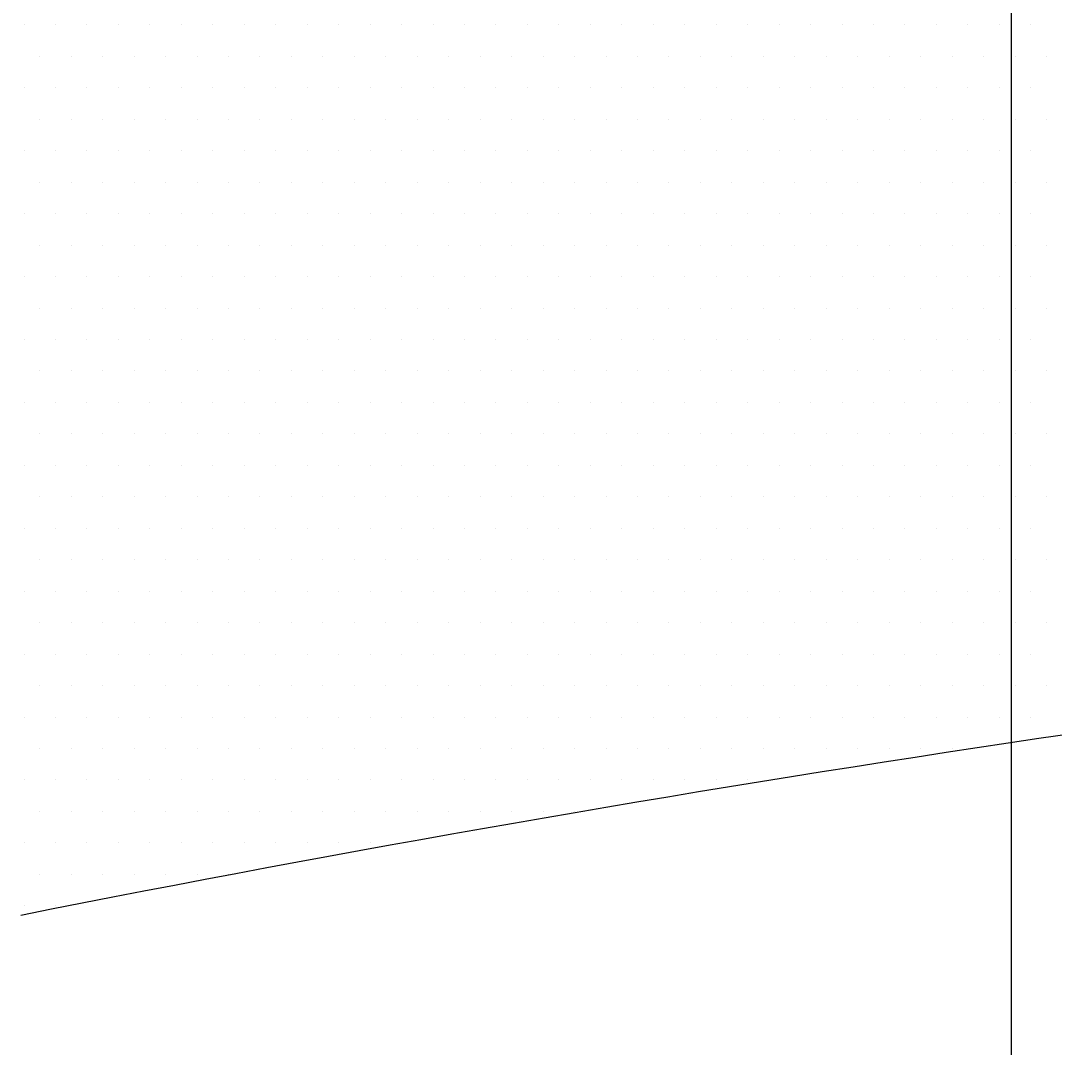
# Model space of a CAD drawing. Extents: x 820 to 5791, y 1495 to 5010.
# Drawn here: x 3018.484 to 3019.528, y 2076.874 to 2077.91 of the extents above; entities that cross this region are included whole.
import ezdxf

# ---------------------------------------------------------------- set-up
doc = ezdxf.new("R2010")
doc.units = 0
doc.header["$LTSCALE"] = 20
doc.layers.get('0').update_dxf_attribs({"linetype": 'CONTINUOUS', "lineweight": 15})
doc.layers.get('DEFPOINTS').update_dxf_attribs({"linetype": 'CONTINUOUS'})
doc.layers.add('_00_TT_PLASTER INTERIOR', color=60, linetype='CONTINUOUS', lineweight=0)
doc.layers.add('ölç', color=63, linetype='CONTINUOUS', lineweight=20)
doc.layers.add('dış ölçü', color=7, linetype='CONTINUOUS', lineweight=20, true_color=0x0d6787)
doc.styles.add('TRS', font='times.ttf', dxfattribs={"width": 0.8})
doc.dimstyles.new('dış ölçü', dxfattribs={"dimtxt": 12, "dimasz": 5, "dimexe": 5, "dimexo": 35, "dimgap": 5, "dimtad": 1, "dimdec": 0, "dimdsep": 46, "dimtxsty": 'TRS', "dimblk": 'DOT', "dimcen": 0, "dimdle": 0.1, "dimclrd": 256, "dimclre": 256, "dimclrt": 73, "dimadec": 0, "dimazin": 0, "dimtfac": 0.3, "dimtdec": 0, "dimtix": 1, "dimtmove": 2, "dimatfit": 3, "dimldrblk": 'DOT', "dimfxl": 1, "dimfxlon": 1, "dimtolj": 1, "dimarcsym": 0})

# ---------------------------------------------------------------- blocks, each defined once
blk = doc.blocks.new('_Dot')
at = {"layer": 'ölç', "color": 0, "lineweight": -2}
blk.add_line((-0.5, 0), (-1, 0), dxfattribs=at)
at = {"layer": 'ölç', "color": 0, "const_width": 0.5}
blk.add_lwpolyline([(-0.25, 0, 1), (0.25, 0, 1)], format="xyb", close=True, dxfattribs=at)
blk = doc.blocks.new('*D176')
at = {"layer": 'DEFPOINTS', "color": 0, "transparency": 16777216}
for p in [(2844.1763, 2097.0445), (3414.391, 2084.5543), (3414.391, 1809.2783)]:
    blk.add_point(p, dxfattribs=at)
at = {"layer": 'dış ölçü', "lineweight": -2, "transparency": 16777216}
for p, q in [((2844.1763, 1810.2783), (2844.1763, 1804.2783)), ((3414.391, 1810.2783), (3414.391, 1804.2783)), ((2849.1763, 1809.2783), (3409.391, 1809.2783))]:
    blk.add_line(p, q, dxfattribs=at)
at = {"layer": 'dış ölçü', "lineweight": -2, "transparency": 16777216, "xscale": 5, "yscale": 5, "zscale": 5, "rotation": 180}
blk.add_blockref('_Dot', (2844.1763, 1809.2783), dxfattribs=at)
at = {"layer": 'dış ölçü', "lineweight": -2, "transparency": 16777216, "xscale": 5, "yscale": 5, "zscale": 5}
blk.add_blockref('_Dot', (3414.391, 1809.2783), dxfattribs=at)
at = {"layer": 'dış ölçü', "color": 73, "transparency": 16777216, "insert": (3129.2837, 1820.3994), "char_height": 12, "attachment_point": 5, "style": 'TRS'}
blk.add_mtext('\\A1;570', dxfattribs=at)
blk = doc.blocks.new('*D180')
at = {"layer": 'DEFPOINTS', "color": 0, "transparency": 16777216}
for p in [(3700.9717, 2100.0445), (2054.2879, 2083.4408), (3700.9717, 1729.2783)]:
    blk.add_point(p, dxfattribs=at)
at = {"layer": 'dış ölçü', "lineweight": -2, "transparency": 16777216}
for p, q in [((2054.2879, 1730.2783), (2054.2879, 1724.2783)), ((3700.9717, 1730.2783), (3700.9717, 1724.2783)), ((2059.2879, 1729.2783), (3695.9717, 1729.2783))]:
    blk.add_line(p, q, dxfattribs=at)
at = {"layer": 'dış ölçü', "lineweight": -2, "transparency": 16777216, "xscale": 5, "yscale": 5, "zscale": 5, "rotation": 180}
blk.add_blockref('_Dot', (2054.2879, 1729.2783), dxfattribs=at)
at = {"layer": 'dış ölçü', "lineweight": -2, "transparency": 16777216, "xscale": 5, "yscale": 5, "zscale": 5}
blk.add_blockref('_Dot', (3700.9717, 1729.2783), dxfattribs=at)
at = {"layer": 'dış ölçü', "color": 73, "transparency": 16777216, "insert": (2877.6298, 1740.3994), "char_height": 12, "attachment_point": 5, "style": 'TRS'}
blk.add_mtext('\\A1;1647', dxfattribs=at)
blk = doc.blocks.new('HGJFG')
at = {"color": 9, "ltscale": 0.5}
blk.add_line((-2145.1027, -3298.0946), (-2145.1027, -3268.2405), dxfattribs=at)
at = {"color": 9}
for p, q in [((-2146.0993, -3292.4438), (-2146.0993, -3292.4438)), ((-2146.0675, -3292.4438), (-2146.0675, -3292.4438)), ((-2146.0358, -3292.4438), (-2146.0358, -3292.4438)), ((-2146.004, -3292.4438), (-2146.004, -3292.4438)), ((-2145.9723, -3292.4438), (-2145.9723, -3292.4438)), ((-2145.9405, -3292.4438), (-2145.9405, -3292.4438)), ((-2145.9088, -3292.4438), (-2145.9088, -3292.4438)), ((-2145.877, -3292.4438), (-2145.877, -3292.4438)), ((-2145.8453, -3292.4438), (-2145.8453, -3292.4438)), ((-2145.8135, -3292.4438), (-2145.8135, -3292.4438)), ((-2145.7818, -3292.4438), (-2145.7818, -3292.4438)), ((-2145.75, -3292.4438), (-2145.75, -3292.4438)), ((-2145.7183, -3292.4438), (-2145.7183, -3292.4438)), ((-2145.6865, -3292.4438), (-2145.6865, -3292.4438)), ((-2145.6548, -3292.4438), (-2145.6548, -3292.4438)), ((-2145.623, -3292.4438), (-2145.623, -3292.4438)), ((-2145.5913, -3292.4438), (-2145.5913, -3292.4438)), ((-2145.5595, -3292.4438), (-2145.5595, -3292.4438)), ((-2145.5278, -3292.4438), (-2145.5278, -3292.4438)), ((-2145.496, -3292.4438), (-2145.496, -3292.4438)), ((-2145.4643, -3292.4438), (-2145.4643, -3292.4438)), ((-2145.4325, -3292.4438), (-2145.4325, -3292.4438)), ((-2145.4008, -3292.4438), (-2145.4008, -3292.4438)), ((-2145.369, -3292.4438), (-2145.369, -3292.4438)), ((-2145.3373, -3292.4438), (-2145.3373, -3292.4438)), ((-2145.3055, -3292.4438), (-2145.3055, -3292.4438)), ((-2145.2738, -3292.4438), (-2145.2738, -3292.4438)), ((-2145.242, -3292.4438), (-2145.242, -3292.4438)), ((-2145.2103, -3292.4438), (-2145.2103, -3292.4438)), ((-2145.1785, -3292.4438), (-2145.1785, -3292.4438)), ((-2145.1468, -3292.4438), (-2145.1468, -3292.4438)), ((-2145.115, -3292.4438), (-2145.115, -3292.4438)), ((-2145.0833, -3292.4438), (-2145.0833, -3292.4438)), ((-2146.0834, -3292.4755), (-2146.0834, -3292.4755)), ((-2146.0517, -3292.4755), (-2146.0517, -3292.4755)), ((-2146.0199, -3292.4755), (-2146.0199, -3292.4755)), ((-2145.9882, -3292.4755), (-2145.9882, -3292.4755)), ((-2145.9564, -3292.4755), (-2145.9564, -3292.4755)), ((-2145.9247, -3292.4755), (-2145.9247, -3292.4755)), ((-2145.8929, -3292.4755), (-2145.8929, -3292.4755)), ((-2145.8612, -3292.4755), (-2145.8612, -3292.4755)), ((-2145.8294, -3292.4755), (-2145.8294, -3292.4755)), ((-2145.7977, -3292.4755), (-2145.7977, -3292.4755)), ((-2145.7659, -3292.4755), (-2145.7659, -3292.4755)), ((-2145.7342, -3292.4755), (-2145.7342, -3292.4755)), ((-2145.7024, -3292.4755), (-2145.7024, -3292.4755)), ((-2145.6707, -3292.4755), (-2145.6707, -3292.4755)), ((-2145.6389, -3292.4755), (-2145.6389, -3292.4755)), ((-2145.6072, -3292.4755), (-2145.6072, -3292.4755)), ((-2145.5754, -3292.4755), (-2145.5754, -3292.4755)), ((-2145.5437, -3292.4755), (-2145.5437, -3292.4755)), ((-2145.5119, -3292.4755), (-2145.5119, -3292.4755)), ((-2145.4802, -3292.4755), (-2145.4802, -3292.4755)), ((-2145.4484, -3292.4755), (-2145.4484, -3292.4755)), ((-2145.4167, -3292.4755), (-2145.4167, -3292.4755)), ((-2145.3849, -3292.4755), (-2145.3849, -3292.4755)), ((-2145.3532, -3292.4755), (-2145.3532, -3292.4755)), ((-2145.3214, -3292.4755), (-2145.3214, -3292.4755)), ((-2145.2897, -3292.4755), (-2145.2897, -3292.4755)), ((-2145.2579, -3292.4755), (-2145.2579, -3292.4755)), ((-2145.2262, -3292.4755), (-2145.2262, -3292.4755)), ((-2145.1944, -3292.4755), (-2145.1944, -3292.4755)), ((-2145.1627, -3292.4755), (-2145.1627, -3292.4755)), ((-2145.1309, -3292.4755), (-2145.1309, -3292.4755)), ((-2145.0992, -3292.4755), (-2145.0992, -3292.4755)), ((-2145.0674, -3292.4755), (-2145.0674, -3292.4755)), ((-2146.0993, -3292.5073), (-2146.0993, -3292.5073)), ((-2146.0675, -3292.5073), (-2146.0675, -3292.5073)), ((-2146.0358, -3292.5073), (-2146.0358, -3292.5073)), ((-2146.004, -3292.5073), (-2146.004, -3292.5073)), ((-2145.9723, -3292.5073), (-2145.9723, -3292.5073)), ((-2145.9405, -3292.5073), (-2145.9405, -3292.5073)), ((-2145.9088, -3292.5073), (-2145.9088, -3292.5073)), ((-2145.877, -3292.5073), (-2145.877, -3292.5073)), ((-2145.8453, -3292.5073), (-2145.8453, -3292.5073)), ((-2145.8135, -3292.5073), (-2145.8135, -3292.5073)), ((-2145.7818, -3292.5073), (-2145.7818, -3292.5073)), ((-2145.75, -3292.5073), (-2145.75, -3292.5073)), ((-2145.7183, -3292.5073), (-2145.7183, -3292.5073)), ((-2145.6865, -3292.5073), (-2145.6865, -3292.5073)), ((-2145.6548, -3292.5073), (-2145.6548, -3292.5073)), ((-2145.623, -3292.5073), (-2145.623, -3292.5073)), ((-2145.5913, -3292.5073), (-2145.5913, -3292.5073)), ((-2145.5595, -3292.5073), (-2145.5595, -3292.5073)), ((-2145.5278, -3292.5073), (-2145.5278, -3292.5073)), ((-2145.496, -3292.5073), (-2145.496, -3292.5073)), ((-2145.4643, -3292.5073), (-2145.4643, -3292.5073)), ((-2145.4325, -3292.5073), (-2145.4325, -3292.5073)), ((-2145.4008, -3292.5073), (-2145.4008, -3292.5073)), ((-2145.369, -3292.5073), (-2145.369, -3292.5073)), ((-2145.3373, -3292.5073), (-2145.3373, -3292.5073)), ((-2145.3055, -3292.5073), (-2145.3055, -3292.5073)), ((-2145.2738, -3292.5073), (-2145.2738, -3292.5073)), ((-2145.242, -3292.5073), (-2145.242, -3292.5073)), ((-2145.2103, -3292.5073), (-2145.2103, -3292.5073)), ((-2145.1785, -3292.5073), (-2145.1785, -3292.5073)), ((-2145.1468, -3292.5073), (-2145.1468, -3292.5073)), ((-2145.115, -3292.5073), (-2145.115, -3292.5073)), ((-2145.0833, -3292.5073), (-2145.0833, -3292.5073)), ((-2146.0834, -3292.539), (-2146.0834, -3292.539)), ((-2146.0517, -3292.539), (-2146.0517, -3292.539)), ((-2146.0199, -3292.539), (-2146.0199, -3292.539)), ((-2145.9882, -3292.539), (-2145.9882, -3292.539)), ((-2145.9564, -3292.539), (-2145.9564, -3292.539)), ((-2145.9247, -3292.539), (-2145.9247, -3292.539)), ((-2145.8929, -3292.539), (-2145.8929, -3292.539)), ((-2145.8612, -3292.539), (-2145.8612, -3292.539)), ((-2145.8294, -3292.539), (-2145.8294, -3292.539)), ((-2145.7977, -3292.539), (-2145.7977, -3292.539)), ((-2145.7659, -3292.539), (-2145.7659, -3292.539)), ((-2145.7342, -3292.539), (-2145.7342, -3292.539)), ((-2145.7024, -3292.539), (-2145.7024, -3292.539)), ((-2145.6707, -3292.539), (-2145.6707, -3292.539)), ((-2145.6389, -3292.539), (-2145.6389, -3292.539)), ((-2145.6072, -3292.539), (-2145.6072, -3292.539)), ((-2145.5754, -3292.539), (-2145.5754, -3292.539)), ((-2145.5437, -3292.539), (-2145.5437, -3292.539)), ((-2145.5119, -3292.539), (-2145.5119, -3292.539)), ((-2145.4802, -3292.539), (-2145.4802, -3292.539)), ((-2145.4484, -3292.539), (-2145.4484, -3292.539)), ((-2145.4167, -3292.539), (-2145.4167, -3292.539)), ((-2145.3849, -3292.539), (-2145.3849, -3292.539)), ((-2145.3532, -3292.539), (-2145.3532, -3292.539)), ((-2145.3214, -3292.539), (-2145.3214, -3292.539)), ((-2145.2897, -3292.539), (-2145.2897, -3292.539)), ((-2145.2579, -3292.539), (-2145.2579, -3292.539)), ((-2145.2262, -3292.539), (-2145.2262, -3292.539)), ((-2145.1944, -3292.539), (-2145.1944, -3292.539)), ((-2145.1627, -3292.539), (-2145.1627, -3292.539)), ((-2145.1309, -3292.539), (-2145.1309, -3292.539)), ((-2145.0992, -3292.539), (-2145.0992, -3292.539)), ((-2145.0674, -3292.539), (-2145.0674, -3292.539)), ((-2146.0993, -3292.5708), (-2146.0993, -3292.5708)), ((-2146.0675, -3292.5708), (-2146.0675, -3292.5708)), ((-2146.0358, -3292.5708), (-2146.0358, -3292.5708)), ((-2146.004, -3292.5708), (-2146.004, -3292.5708)), ((-2145.9723, -3292.5708), (-2145.9723, -3292.5708)), ((-2145.9405, -3292.5708), (-2145.9405, -3292.5708)), ((-2145.9088, -3292.5708), (-2145.9088, -3292.5708)), ((-2145.877, -3292.5708), (-2145.877, -3292.5708)), ((-2145.8453, -3292.5708), (-2145.8453, -3292.5708)), ((-2145.8135, -3292.5708), (-2145.8135, -3292.5708)), ((-2145.7818, -3292.5708), (-2145.7818, -3292.5708)), ((-2145.75, -3292.5708), (-2145.75, -3292.5708)), ((-2145.7183, -3292.5708), (-2145.7183, -3292.5708)), ((-2145.6865, -3292.5708), (-2145.6865, -3292.5708)), ((-2145.6548, -3292.5708), (-2145.6548, -3292.5708)), ((-2145.623, -3292.5708), (-2145.623, -3292.5708)), ((-2145.5913, -3292.5708), (-2145.5913, -3292.5708)), ((-2145.5595, -3292.5708), (-2145.5595, -3292.5708)), ((-2145.5278, -3292.5708), (-2145.5278, -3292.5708)), ((-2145.496, -3292.5708), (-2145.496, -3292.5708)), ((-2145.4643, -3292.5708), (-2145.4643, -3292.5708)), ((-2145.4325, -3292.5708), (-2145.4325, -3292.5708)), ((-2145.4008, -3292.5708), (-2145.4008, -3292.5708)), ((-2145.369, -3292.5708), (-2145.369, -3292.5708)), ((-2145.3373, -3292.5708), (-2145.3373, -3292.5708)), ((-2145.3055, -3292.5708), (-2145.3055, -3292.5708)), ((-2145.2738, -3292.5708), (-2145.2738, -3292.5708)), ((-2145.242, -3292.5708), (-2145.242, -3292.5708)), ((-2145.2103, -3292.5708), (-2145.2103, -3292.5708)), ((-2145.1785, -3292.5708), (-2145.1785, -3292.5708)), ((-2145.1468, -3292.5708), (-2145.1468, -3292.5708)), ((-2145.115, -3292.5708), (-2145.115, -3292.5708)), ((-2145.0833, -3292.5708), (-2145.0833, -3292.5708)), ((-2146.0834, -3292.6025), (-2146.0834, -3292.6025)), ((-2146.0517, -3292.6025), (-2146.0517, -3292.6025)), ((-2146.0199, -3292.6025), (-2146.0199, -3292.6025)), ((-2145.9882, -3292.6025), (-2145.9882, -3292.6025)), ((-2145.9564, -3292.6025), (-2145.9564, -3292.6025)), ((-2145.9247, -3292.6025), (-2145.9247, -3292.6025)), ((-2145.8929, -3292.6025), (-2145.8929, -3292.6025)), ((-2145.8612, -3292.6025), (-2145.8612, -3292.6025)), ((-2145.8294, -3292.6025), (-2145.8294, -3292.6025)), ((-2145.7977, -3292.6025), (-2145.7977, -3292.6025)), ((-2145.7659, -3292.6025), (-2145.7659, -3292.6025)), ((-2145.7342, -3292.6025), (-2145.7342, -3292.6025)), ((-2145.7024, -3292.6025), (-2145.7024, -3292.6025)), ((-2145.6707, -3292.6025), (-2145.6707, -3292.6025)), ((-2145.6389, -3292.6025), (-2145.6389, -3292.6025)), ((-2145.6072, -3292.6025), (-2145.6072, -3292.6025)), ((-2145.5754, -3292.6025), (-2145.5754, -3292.6025)), ((-2145.5437, -3292.6025), (-2145.5437, -3292.6025)), ((-2145.5119, -3292.6025), (-2145.5119, -3292.6025)), ((-2145.4802, -3292.6025), (-2145.4802, -3292.6025)), ((-2145.4484, -3292.6025), (-2145.4484, -3292.6025)), ((-2145.4167, -3292.6025), (-2145.4167, -3292.6025)), ((-2145.3849, -3292.6025), (-2145.3849, -3292.6025)), ((-2145.3532, -3292.6025), (-2145.3532, -3292.6025)), ((-2145.3214, -3292.6025), (-2145.3214, -3292.6025)), ((-2145.2897, -3292.6025), (-2145.2897, -3292.6025)), ((-2145.2579, -3292.6025), (-2145.2579, -3292.6025)), ((-2145.2262, -3292.6025), (-2145.2262, -3292.6025)), ((-2145.1944, -3292.6025), (-2145.1944, -3292.6025)), ((-2145.1627, -3292.6025), (-2145.1627, -3292.6025)), ((-2145.1309, -3292.6025), (-2145.1309, -3292.6025)), ((-2145.0992, -3292.6025), (-2145.0992, -3292.6025)), ((-2145.0674, -3292.6025), (-2145.0674, -3292.6025)), ((-2146.0993, -3292.6343), (-2146.0993, -3292.6343)), ((-2146.0675, -3292.6343), (-2146.0675, -3292.6343)), ((-2146.0358, -3292.6343), (-2146.0358, -3292.6343)), ((-2146.004, -3292.6343), (-2146.004, -3292.6343)), ((-2145.9723, -3292.6343), (-2145.9723, -3292.6343)), ((-2145.9405, -3292.6343), (-2145.9405, -3292.6343)), ((-2145.9088, -3292.6343), (-2145.9088, -3292.6343)), ((-2145.877, -3292.6343), (-2145.877, -3292.6343)), ((-2145.8453, -3292.6343), (-2145.8453, -3292.6343)), ((-2145.8135, -3292.6343), (-2145.8135, -3292.6343)), ((-2145.7818, -3292.6343), (-2145.7818, -3292.6343)), ((-2145.75, -3292.6343), (-2145.75, -3292.6343)), ((-2145.7183, -3292.6343), (-2145.7183, -3292.6343)), ((-2145.6865, -3292.6343), (-2145.6865, -3292.6343)), ((-2145.6548, -3292.6343), (-2145.6548, -3292.6343)), ((-2145.623, -3292.6343), (-2145.623, -3292.6343)), ((-2145.5913, -3292.6343), (-2145.5913, -3292.6343)), ((-2145.5595, -3292.6343), (-2145.5595, -3292.6343)), ((-2145.5278, -3292.6343), (-2145.5278, -3292.6343)), ((-2145.496, -3292.6343), (-2145.496, -3292.6343)), ((-2145.4643, -3292.6343), (-2145.4643, -3292.6343)), ((-2145.4325, -3292.6343), (-2145.4325, -3292.6343)), ((-2145.4008, -3292.6343), (-2145.4008, -3292.6343)), ((-2145.369, -3292.6343), (-2145.369, -3292.6343)), ((-2145.3373, -3292.6343), (-2145.3373, -3292.6343)), ((-2145.3055, -3292.6343), (-2145.3055, -3292.6343)), ((-2145.2738, -3292.6343), (-2145.2738, -3292.6343)), ((-2145.242, -3292.6343), (-2145.242, -3292.6343)), ((-2145.2103, -3292.6343), (-2145.2103, -3292.6343)), ((-2145.1785, -3292.6343), (-2145.1785, -3292.6343)), ((-2145.1468, -3292.6343), (-2145.1468, -3292.6343)), ((-2145.115, -3292.6343), (-2145.115, -3292.6343)), ((-2145.0833, -3292.6343), (-2145.0833, -3292.6343)), ((-2146.0834, -3292.666), (-2146.0834, -3292.666)), ((-2146.0517, -3292.666), (-2146.0517, -3292.666)), ((-2146.0199, -3292.666), (-2146.0199, -3292.666)), ((-2145.9882, -3292.666), (-2145.9882, -3292.666)), ((-2145.9564, -3292.666), (-2145.9564, -3292.666)), ((-2145.9247, -3292.666), (-2145.9247, -3292.666)), ((-2145.8929, -3292.666), (-2145.8929, -3292.666)), ((-2145.8612, -3292.666), (-2145.8612, -3292.666)), ((-2145.8294, -3292.666), (-2145.8294, -3292.666)), ((-2145.7977, -3292.666), (-2145.7977, -3292.666)), ((-2145.7659, -3292.666), (-2145.7659, -3292.666)), ((-2145.7342, -3292.666), (-2145.7342, -3292.666)), ((-2145.7024, -3292.666), (-2145.7024, -3292.666)), ((-2145.6707, -3292.666), (-2145.6707, -3292.666)), ((-2145.6389, -3292.666), (-2145.6389, -3292.666)), ((-2145.6072, -3292.666), (-2145.6072, -3292.666)), ((-2145.5754, -3292.666), (-2145.5754, -3292.666)), ((-2145.5437, -3292.666), (-2145.5437, -3292.666)), ((-2145.5119, -3292.666), (-2145.5119, -3292.666)), ((-2145.4802, -3292.666), (-2145.4802, -3292.666)), ((-2145.4484, -3292.666), (-2145.4484, -3292.666)), ((-2145.4167, -3292.666), (-2145.4167, -3292.666)), ((-2145.3849, -3292.666), (-2145.3849, -3292.666)), ((-2145.3532, -3292.666), (-2145.3532, -3292.666)), ((-2145.3214, -3292.666), (-2145.3214, -3292.666)), ((-2145.2897, -3292.666), (-2145.2897, -3292.666)), ((-2145.2579, -3292.666), (-2145.2579, -3292.666)), ((-2145.2262, -3292.666), (-2145.2262, -3292.666)), ((-2145.1944, -3292.666), (-2145.1944, -3292.666)), ((-2145.1627, -3292.666), (-2145.1627, -3292.666)), ((-2145.1309, -3292.666), (-2145.1309, -3292.666)), ((-2145.0992, -3292.666), (-2145.0992, -3292.666)), ((-2145.0674, -3292.666), (-2145.0674, -3292.666)), ((-2146.0993, -3292.6978), (-2146.0993, -3292.6978)), ((-2146.0675, -3292.6978), (-2146.0675, -3292.6978)), ((-2146.0358, -3292.6978), (-2146.0358, -3292.6978)), ((-2146.004, -3292.6978), (-2146.004, -3292.6978)), ((-2145.9723, -3292.6978), (-2145.9723, -3292.6978)), ((-2145.9405, -3292.6978), (-2145.9405, -3292.6978)), ((-2145.9088, -3292.6978), (-2145.9088, -3292.6978)), ((-2145.877, -3292.6978), (-2145.877, -3292.6978)), ((-2145.8453, -3292.6978), (-2145.8453, -3292.6978)), ((-2145.8135, -3292.6978), (-2145.8135, -3292.6978)), ((-2145.7818, -3292.6978), (-2145.7818, -3292.6978)), ((-2145.75, -3292.6978), (-2145.75, -3292.6978)), ((-2145.7183, -3292.6978), (-2145.7183, -3292.6978)), ((-2145.6865, -3292.6978), (-2145.6865, -3292.6978)), ((-2145.6548, -3292.6978), (-2145.6548, -3292.6978)), ((-2145.623, -3292.6978), (-2145.623, -3292.6978)), ((-2145.5913, -3292.6978), (-2145.5913, -3292.6978)), ((-2145.5595, -3292.6978), (-2145.5595, -3292.6978)), ((-2145.5278, -3292.6978), (-2145.5278, -3292.6978)), ((-2145.496, -3292.6978), (-2145.496, -3292.6978)), ((-2145.4643, -3292.6978), (-2145.4643, -3292.6978)), ((-2145.4325, -3292.6978), (-2145.4325, -3292.6978)), ((-2145.4008, -3292.6978), (-2145.4008, -3292.6978)), ((-2145.369, -3292.6978), (-2145.369, -3292.6978)), ((-2145.3373, -3292.6978), (-2145.3373, -3292.6978)), ((-2145.3055, -3292.6978), (-2145.3055, -3292.6978)), ((-2145.2738, -3292.6978), (-2145.2738, -3292.6978)), ((-2145.242, -3292.6978), (-2145.242, -3292.6978)), ((-2145.2103, -3292.6978), (-2145.2103, -3292.6978)), ((-2145.1785, -3292.6978), (-2145.1785, -3292.6978)), ((-2145.1468, -3292.6978), (-2145.1468, -3292.6978)), ((-2145.115, -3292.6978), (-2145.115, -3292.6978)), ((-2145.0833, -3292.6978), (-2145.0833, -3292.6978)), ((-2146.0834, -3292.7295), (-2146.0834, -3292.7295)), ((-2146.0517, -3292.7295), (-2146.0517, -3292.7295)), ((-2146.0199, -3292.7295), (-2146.0199, -3292.7295)), ((-2145.9882, -3292.7295), (-2145.9882, -3292.7295)), ((-2145.9564, -3292.7295), (-2145.9564, -3292.7295)), ((-2145.9247, -3292.7295), (-2145.9247, -3292.7295)), ((-2145.8929, -3292.7295), (-2145.8929, -3292.7295)), ((-2145.8612, -3292.7295), (-2145.8612, -3292.7295)), ((-2145.8294, -3292.7295), (-2145.8294, -3292.7295)), ((-2145.7977, -3292.7295), (-2145.7977, -3292.7295)), ((-2145.7659, -3292.7295), (-2145.7659, -3292.7295)), ((-2145.7342, -3292.7295), (-2145.7342, -3292.7295)), ((-2145.7024, -3292.7295), (-2145.7024, -3292.7295)), ((-2145.6707, -3292.7295), (-2145.6707, -3292.7295)), ((-2145.6389, -3292.7295), (-2145.6389, -3292.7295)), ((-2145.6072, -3292.7295), (-2145.6072, -3292.7295)), ((-2145.5754, -3292.7295), (-2145.5754, -3292.7295)), ((-2145.5437, -3292.7295), (-2145.5437, -3292.7295)), ((-2145.5119, -3292.7295), (-2145.5119, -3292.7295)), ((-2145.4802, -3292.7295), (-2145.4802, -3292.7295)), ((-2145.4484, -3292.7295), (-2145.4484, -3292.7295)), ((-2145.4167, -3292.7295), (-2145.4167, -3292.7295)), ((-2145.3849, -3292.7295), (-2145.3849, -3292.7295)), ((-2145.3532, -3292.7295), (-2145.3532, -3292.7295)), ((-2145.3214, -3292.7295), (-2145.3214, -3292.7295)), ((-2145.2897, -3292.7295), (-2145.2897, -3292.7295)), ((-2145.2579, -3292.7295), (-2145.2579, -3292.7295)), ((-2145.2262, -3292.7295), (-2145.2262, -3292.7295)), ((-2145.1944, -3292.7295), (-2145.1944, -3292.7295)), ((-2145.1627, -3292.7295), (-2145.1627, -3292.7295)), ((-2145.1309, -3292.7295), (-2145.1309, -3292.7295)), ((-2145.0992, -3292.7295), (-2145.0992, -3292.7295)), ((-2145.0674, -3292.7295), (-2145.0674, -3292.7295)), ((-2146.0993, -3292.7613), (-2146.0993, -3292.7613)), ((-2146.0675, -3292.7613), (-2146.0675, -3292.7613)), ((-2146.0358, -3292.7613), (-2146.0358, -3292.7613)), ((-2146.004, -3292.7613), (-2146.004, -3292.7613)), ((-2145.9723, -3292.7613), (-2145.9723, -3292.7613)), ((-2145.9405, -3292.7613), (-2145.9405, -3292.7613)), ((-2145.9088, -3292.7613), (-2145.9088, -3292.7613)), ((-2145.877, -3292.7613), (-2145.877, -3292.7613)), ((-2145.8453, -3292.7613), (-2145.8453, -3292.7613)), ((-2145.8135, -3292.7613), (-2145.8135, -3292.7613)), ((-2145.7818, -3292.7613), (-2145.7818, -3292.7613)), ((-2145.75, -3292.7613), (-2145.75, -3292.7613)), ((-2145.7183, -3292.7613), (-2145.7183, -3292.7613)), ((-2145.6865, -3292.7613), (-2145.6865, -3292.7613)), ((-2145.6548, -3292.7613), (-2145.6548, -3292.7613)), ((-2145.623, -3292.7613), (-2145.623, -3292.7613)), ((-2145.5913, -3292.7613), (-2145.5913, -3292.7613)), ((-2145.5595, -3292.7613), (-2145.5595, -3292.7613)), ((-2145.5278, -3292.7613), (-2145.5278, -3292.7613)), ((-2145.496, -3292.7613), (-2145.496, -3292.7613)), ((-2145.4643, -3292.7613), (-2145.4643, -3292.7613)), ((-2145.4325, -3292.7613), (-2145.4325, -3292.7613)), ((-2145.4008, -3292.7613), (-2145.4008, -3292.7613)), ((-2145.369, -3292.7613), (-2145.369, -3292.7613)), ((-2145.3373, -3292.7613), (-2145.3373, -3292.7613)), ((-2145.3055, -3292.7613), (-2145.3055, -3292.7613)), ((-2145.2738, -3292.7613), (-2145.2738, -3292.7613)), ((-2145.242, -3292.7613), (-2145.242, -3292.7613)), ((-2145.2103, -3292.7613), (-2145.2103, -3292.7613)), ((-2145.1785, -3292.7613), (-2145.1785, -3292.7613)), ((-2145.1468, -3292.7613), (-2145.1468, -3292.7613)), ((-2145.115, -3292.7613), (-2145.115, -3292.7613)), ((-2145.0833, -3292.7613), (-2145.0833, -3292.7613)), ((-2146.0834, -3292.793), (-2146.0834, -3292.793)), ((-2146.0517, -3292.793), (-2146.0517, -3292.793)), ((-2146.0199, -3292.793), (-2146.0199, -3292.793)), ((-2145.9882, -3292.793), (-2145.9882, -3292.793)), ((-2145.9564, -3292.793), (-2145.9564, -3292.793)), ((-2145.9247, -3292.793), (-2145.9247, -3292.793)), ((-2145.8929, -3292.793), (-2145.8929, -3292.793)), ((-2145.8612, -3292.793), (-2145.8612, -3292.793)), ((-2145.8294, -3292.793), (-2145.8294, -3292.793)), ((-2145.7977, -3292.793), (-2145.7977, -3292.793)), ((-2145.7659, -3292.793), (-2145.7659, -3292.793)), ((-2145.7342, -3292.793), (-2145.7342, -3292.793)), ((-2145.7024, -3292.793), (-2145.7024, -3292.793)), ((-2145.6707, -3292.793), (-2145.6707, -3292.793)), ((-2145.6389, -3292.793), (-2145.6389, -3292.793)), ((-2145.6072, -3292.793), (-2145.6072, -3292.793)), ((-2145.5754, -3292.793), (-2145.5754, -3292.793)), ((-2145.5437, -3292.793), (-2145.5437, -3292.793)), ((-2145.5119, -3292.793), (-2145.5119, -3292.793)), ((-2145.4802, -3292.793), (-2145.4802, -3292.793)), ((-2145.4484, -3292.793), (-2145.4484, -3292.793)), ((-2145.4167, -3292.793), (-2145.4167, -3292.793)), ((-2145.3849, -3292.793), (-2145.3849, -3292.793)), ((-2145.3532, -3292.793), (-2145.3532, -3292.793)), ((-2145.3214, -3292.793), (-2145.3214, -3292.793)), ((-2145.2897, -3292.793), (-2145.2897, -3292.793)), ((-2145.2579, -3292.793), (-2145.2579, -3292.793)), ((-2145.2262, -3292.793), (-2145.2262, -3292.793)), ((-2145.1944, -3292.793), (-2145.1944, -3292.793)), ((-2145.1627, -3292.793), (-2145.1627, -3292.793)), ((-2145.1309, -3292.793), (-2145.1309, -3292.793)), ((-2145.0992, -3292.793), (-2145.0992, -3292.793)), ((-2145.0674, -3292.793), (-2145.0674, -3292.793)), ((-2146.0993, -3292.8248), (-2146.0993, -3292.8248)), ((-2146.0675, -3292.8248), (-2146.0675, -3292.8248)), ((-2146.0358, -3292.8248), (-2146.0358, -3292.8248)), ((-2146.004, -3292.8248), (-2146.004, -3292.8248)), ((-2145.9723, -3292.8248), (-2145.9723, -3292.8248)), ((-2145.9405, -3292.8248), (-2145.9405, -3292.8248)), ((-2145.9088, -3292.8248), (-2145.9088, -3292.8248)), ((-2145.877, -3292.8248), (-2145.877, -3292.8248)), ((-2145.8453, -3292.8248), (-2145.8453, -3292.8248)), ((-2145.8135, -3292.8248), (-2145.8135, -3292.8248)), ((-2145.7818, -3292.8248), (-2145.7818, -3292.8248)), ((-2145.75, -3292.8248), (-2145.75, -3292.8248)), ((-2145.7183, -3292.8248), (-2145.7183, -3292.8248)), ((-2145.6865, -3292.8248), (-2145.6865, -3292.8248)), ((-2145.6548, -3292.8248), (-2145.6548, -3292.8248)), ((-2145.623, -3292.8248), (-2145.623, -3292.8248)), ((-2145.5913, -3292.8248), (-2145.5913, -3292.8248)), ((-2145.5595, -3292.8248), (-2145.5595, -3292.8248)), ((-2145.5278, -3292.8248), (-2145.5278, -3292.8248)), ((-2145.496, -3292.8248), (-2145.496, -3292.8248)), ((-2145.4643, -3292.8248), (-2145.4643, -3292.8248)), ((-2145.4325, -3292.8248), (-2145.4325, -3292.8248)), ((-2145.4008, -3292.8248), (-2145.4008, -3292.8248)), ((-2145.369, -3292.8248), (-2145.369, -3292.8248)), ((-2145.3373, -3292.8248), (-2145.3373, -3292.8248)), ((-2145.3055, -3292.8248), (-2145.3055, -3292.8248)), ((-2145.2738, -3292.8248), (-2145.2738, -3292.8248)), ((-2145.242, -3292.8248), (-2145.242, -3292.8248)), ((-2145.2103, -3292.8248), (-2145.2103, -3292.8248)), ((-2145.1785, -3292.8248), (-2145.1785, -3292.8248)), ((-2145.1468, -3292.8248), (-2145.1468, -3292.8248)), ((-2145.115, -3292.8248), (-2145.115, -3292.8248)), ((-2145.0833, -3292.8248), (-2145.0833, -3292.8248)), ((-2146.0834, -3292.8565), (-2146.0834, -3292.8565)), ((-2146.0517, -3292.8565), (-2146.0517, -3292.8565)), ((-2146.0199, -3292.8565), (-2146.0199, -3292.8565)), ((-2145.9882, -3292.8565), (-2145.9882, -3292.8565)), ((-2145.9564, -3292.8565), (-2145.9564, -3292.8565)), ((-2145.9247, -3292.8565), (-2145.9247, -3292.8565)), ((-2145.8929, -3292.8565), (-2145.8929, -3292.8565)), ((-2145.8612, -3292.8565), (-2145.8612, -3292.8565)), ((-2145.8294, -3292.8565), (-2145.8294, -3292.8565)), ((-2145.7977, -3292.8565), (-2145.7977, -3292.8565)), ((-2145.7659, -3292.8565), (-2145.7659, -3292.8565)), ((-2145.7342, -3292.8565), (-2145.7342, -3292.8565)), ((-2145.7024, -3292.8565), (-2145.7024, -3292.8565)), ((-2145.6707, -3292.8565), (-2145.6707, -3292.8565)), ((-2145.6389, -3292.8565), (-2145.6389, -3292.8565)), ((-2145.6072, -3292.8565), (-2145.6072, -3292.8565)), ((-2145.5754, -3292.8565), (-2145.5754, -3292.8565)), ((-2145.5437, -3292.8565), (-2145.5437, -3292.8565)), ((-2145.5119, -3292.8565), (-2145.5119, -3292.8565)), ((-2145.4802, -3292.8565), (-2145.4802, -3292.8565)), ((-2145.4484, -3292.8565), (-2145.4484, -3292.8565)), ((-2145.4167, -3292.8565), (-2145.4167, -3292.8565)), ((-2145.3849, -3292.8565), (-2145.3849, -3292.8565)), ((-2145.3532, -3292.8565), (-2145.3532, -3292.8565)), ((-2145.3214, -3292.8565), (-2145.3214, -3292.8565)), ((-2145.2897, -3292.8565), (-2145.2897, -3292.8565)), ((-2145.2579, -3292.8565), (-2145.2579, -3292.8565)), ((-2145.2262, -3292.8565), (-2145.2262, -3292.8565)), ((-2145.1944, -3292.8565), (-2145.1944, -3292.8565)), ((-2145.1627, -3292.8565), (-2145.1627, -3292.8565)), ((-2145.1309, -3292.8565), (-2145.1309, -3292.8565)), ((-2145.0992, -3292.8565), (-2145.0992, -3292.8565)), ((-2145.0674, -3292.8565), (-2145.0674, -3292.8565)), ((-2146.0993, -3292.8883), (-2146.0993, -3292.8883)), ((-2146.0675, -3292.8883), (-2146.0675, -3292.8883)), ((-2146.0358, -3292.8883), (-2146.0358, -3292.8883)), ((-2146.004, -3292.8883), (-2146.004, -3292.8883)), ((-2145.9723, -3292.8883), (-2145.9723, -3292.8883)), ((-2145.9405, -3292.8883), (-2145.9405, -3292.8883)), ((-2145.9088, -3292.8883), (-2145.9088, -3292.8883)), ((-2145.877, -3292.8883), (-2145.877, -3292.8883)), ((-2145.8453, -3292.8883), (-2145.8453, -3292.8883)), ((-2145.8135, -3292.8883), (-2145.8135, -3292.8883)), ((-2145.7818, -3292.8883), (-2145.7818, -3292.8883)), ((-2145.75, -3292.8883), (-2145.75, -3292.8883)), ((-2145.7183, -3292.8883), (-2145.7183, -3292.8883)), ((-2145.6865, -3292.8883), (-2145.6865, -3292.8883)), ((-2145.6548, -3292.8883), (-2145.6548, -3292.8883)), ((-2145.623, -3292.8883), (-2145.623, -3292.8883)), ((-2145.5913, -3292.8883), (-2145.5913, -3292.8883)), ((-2145.5595, -3292.8883), (-2145.5595, -3292.8883)), ((-2145.5278, -3292.8883), (-2145.5278, -3292.8883)), ((-2145.496, -3292.8883), (-2145.496, -3292.8883)), ((-2145.4643, -3292.8883), (-2145.4643, -3292.8883)), ((-2145.4325, -3292.8883), (-2145.4325, -3292.8883)), ((-2145.4008, -3292.8883), (-2145.4008, -3292.8883)), ((-2145.369, -3292.8883), (-2145.369, -3292.8883)), ((-2145.3373, -3292.8883), (-2145.3373, -3292.8883)), ((-2145.3055, -3292.8883), (-2145.3055, -3292.8883)), ((-2145.2738, -3292.8883), (-2145.2738, -3292.8883)), ((-2145.242, -3292.8883), (-2145.242, -3292.8883)), ((-2145.2103, -3292.8883), (-2145.2103, -3292.8883)), ((-2145.1785, -3292.8883), (-2145.1785, -3292.8883)), ((-2145.1468, -3292.8883), (-2145.1468, -3292.8883)), ((-2145.115, -3292.8883), (-2145.115, -3292.8883)), ((-2145.0833, -3292.8883), (-2145.0833, -3292.8883)), ((-2146.0834, -3292.92), (-2146.0834, -3292.92)), ((-2146.0517, -3292.92), (-2146.0517, -3292.92)), ((-2146.0199, -3292.92), (-2146.0199, -3292.92)), ((-2145.9882, -3292.92), (-2145.9882, -3292.92)), ((-2145.9564, -3292.92), (-2145.9564, -3292.92)), ((-2145.9247, -3292.92), (-2145.9247, -3292.92)), ((-2145.8929, -3292.92), (-2145.8929, -3292.92)), ((-2145.8612, -3292.92), (-2145.8612, -3292.92)), ((-2145.8294, -3292.92), (-2145.8294, -3292.92)), ((-2145.7977, -3292.92), (-2145.7977, -3292.92)), ((-2145.7659, -3292.92), (-2145.7659, -3292.92)), ((-2145.7342, -3292.92), (-2145.7342, -3292.92)), ((-2145.7024, -3292.92), (-2145.7024, -3292.92)), ((-2145.6707, -3292.92), (-2145.6707, -3292.92)), ((-2145.6389, -3292.92), (-2145.6389, -3292.92)), ((-2145.6072, -3292.92), (-2145.6072, -3292.92)), ((-2145.5754, -3292.92), (-2145.5754, -3292.92)), ((-2145.5437, -3292.92), (-2145.5437, -3292.92)), ((-2145.5119, -3292.92), (-2145.5119, -3292.92)), ((-2145.4802, -3292.92), (-2145.4802, -3292.92)), ((-2145.4484, -3292.92), (-2145.4484, -3292.92)), ((-2145.4167, -3292.92), (-2145.4167, -3292.92)), ((-2145.3849, -3292.92), (-2145.3849, -3292.92)), ((-2145.3532, -3292.92), (-2145.3532, -3292.92)), ((-2145.3214, -3292.92), (-2145.3214, -3292.92)), ((-2145.2897, -3292.92), (-2145.2897, -3292.92)), ((-2145.2579, -3292.92), (-2145.2579, -3292.92)), ((-2145.2262, -3292.92), (-2145.2262, -3292.92)), ((-2145.1944, -3292.92), (-2145.1944, -3292.92)), ((-2145.1627, -3292.92), (-2145.1627, -3292.92)), ((-2145.1309, -3292.92), (-2145.1309, -3292.92)), ((-2145.0992, -3292.92), (-2145.0992, -3292.92)), ((-2145.0674, -3292.92), (-2145.0674, -3292.92)), ((-2146.0993, -3292.9518), (-2146.0993, -3292.9518)), ((-2146.0675, -3292.9518), (-2146.0675, -3292.9518)), ((-2146.0358, -3292.9518), (-2146.0358, -3292.9518)), ((-2146.004, -3292.9518), (-2146.004, -3292.9518)), ((-2145.9723, -3292.9518), (-2145.9723, -3292.9518)), ((-2145.9405, -3292.9518), (-2145.9405, -3292.9518)), ((-2145.9088, -3292.9518), (-2145.9088, -3292.9518)), ((-2145.877, -3292.9518), (-2145.877, -3292.9518)), ((-2145.8453, -3292.9518), (-2145.8453, -3292.9518)), ((-2145.8135, -3292.9518), (-2145.8135, -3292.9518)), ((-2145.7818, -3292.9518), (-2145.7818, -3292.9518)), ((-2145.75, -3292.9518), (-2145.75, -3292.9518)), ((-2145.7183, -3292.9518), (-2145.7183, -3292.9518)), ((-2145.6865, -3292.9518), (-2145.6865, -3292.9518)), ((-2145.6548, -3292.9518), (-2145.6548, -3292.9518)), ((-2145.623, -3292.9518), (-2145.623, -3292.9518)), ((-2145.5913, -3292.9518), (-2145.5913, -3292.9518)), ((-2145.5595, -3292.9518), (-2145.5595, -3292.9518)), ((-2145.5278, -3292.9518), (-2145.5278, -3292.9518)), ((-2145.496, -3292.9518), (-2145.496, -3292.9518)), ((-2145.4643, -3292.9518), (-2145.4643, -3292.9518)), ((-2145.4325, -3292.9518), (-2145.4325, -3292.9518)), ((-2145.4008, -3292.9518), (-2145.4008, -3292.9518)), ((-2145.369, -3292.9518), (-2145.369, -3292.9518)), ((-2145.3373, -3292.9518), (-2145.3373, -3292.9518)), ((-2145.3055, -3292.9518), (-2145.3055, -3292.9518)), ((-2145.2738, -3292.9518), (-2145.2738, -3292.9518)), ((-2145.242, -3292.9518), (-2145.242, -3292.9518)), ((-2145.2103, -3292.9518), (-2145.2103, -3292.9518)), ((-2145.1785, -3292.9518), (-2145.1785, -3292.9518)), ((-2145.1468, -3292.9518), (-2145.1468, -3292.9518)), ((-2145.115, -3292.9518), (-2145.115, -3292.9518)), ((-2145.0833, -3292.9518), (-2145.0833, -3292.9518)), ((-2146.0834, -3292.9835), (-2146.0834, -3292.9835)), ((-2146.0517, -3292.9835), (-2146.0517, -3292.9835)), ((-2146.0199, -3292.9835), (-2146.0199, -3292.9835)), ((-2145.9882, -3292.9835), (-2145.9882, -3292.9835)), ((-2145.9564, -3292.9835), (-2145.9564, -3292.9835)), ((-2145.9247, -3292.9835), (-2145.9247, -3292.9835)), ((-2145.8929, -3292.9835), (-2145.8929, -3292.9835)), ((-2145.8612, -3292.9835), (-2145.8612, -3292.9835)), ((-2145.8294, -3292.9835), (-2145.8294, -3292.9835)), ((-2145.7977, -3292.9835), (-2145.7977, -3292.9835)), ((-2145.7659, -3292.9835), (-2145.7659, -3292.9835)), ((-2145.7342, -3292.9835), (-2145.7342, -3292.9835)), ((-2145.7024, -3292.9835), (-2145.7024, -3292.9835)), ((-2145.6707, -3292.9835), (-2145.6707, -3292.9835)), ((-2145.6389, -3292.9835), (-2145.6389, -3292.9835)), ((-2145.6072, -3292.9835), (-2145.6072, -3292.9835)), ((-2145.5754, -3292.9835), (-2145.5754, -3292.9835)), ((-2145.5437, -3292.9835), (-2145.5437, -3292.9835)), ((-2145.5119, -3292.9835), (-2145.5119, -3292.9835)), ((-2145.4802, -3292.9835), (-2145.4802, -3292.9835)), ((-2145.4484, -3292.9835), (-2145.4484, -3292.9835)), ((-2145.4167, -3292.9835), (-2145.4167, -3292.9835)), ((-2145.3849, -3292.9835), (-2145.3849, -3292.9835)), ((-2145.3532, -3292.9835), (-2145.3532, -3292.9835)), ((-2145.3214, -3292.9835), (-2145.3214, -3292.9835)), ((-2145.2897, -3292.9835), (-2145.2897, -3292.9835)), ((-2145.2579, -3292.9835), (-2145.2579, -3292.9835)), ((-2145.2262, -3292.9835), (-2145.2262, -3292.9835)), ((-2145.1944, -3292.9835), (-2145.1944, -3292.9835)), ((-2145.1627, -3292.9835), (-2145.1627, -3292.9835)), ((-2145.1309, -3292.9835), (-2145.1309, -3292.9835)), ((-2145.0992, -3292.9835), (-2145.0992, -3292.9835)), ((-2145.0674, -3292.9835), (-2145.0674, -3292.9835)), ((-2146.0993, -3293.0153), (-2146.0993, -3293.0153)), ((-2146.0675, -3293.0153), (-2146.0675, -3293.0153)), ((-2146.0358, -3293.0153), (-2146.0358, -3293.0153)), ((-2146.004, -3293.0153), (-2146.004, -3293.0153)), ((-2145.9723, -3293.0153), (-2145.9723, -3293.0153)), ((-2145.9405, -3293.0153), (-2145.9405, -3293.0153)), ((-2145.9088, -3293.0153), (-2145.9088, -3293.0153)), ((-2145.877, -3293.0153), (-2145.877, -3293.0153)), ((-2145.8453, -3293.0153), (-2145.8453, -3293.0153)), ((-2145.8135, -3293.0153), (-2145.8135, -3293.0153)), ((-2145.7818, -3293.0153), (-2145.7818, -3293.0153)), ((-2145.75, -3293.0153), (-2145.75, -3293.0153)), ((-2145.7183, -3293.0153), (-2145.7183, -3293.0153)), ((-2145.6865, -3293.0153), (-2145.6865, -3293.0153)), ((-2145.6548, -3293.0153), (-2145.6548, -3293.0153)), ((-2145.623, -3293.0153), (-2145.623, -3293.0153)), ((-2145.5913, -3293.0153), (-2145.5913, -3293.0153)), ((-2145.5595, -3293.0153), (-2145.5595, -3293.0153)), ((-2145.5278, -3293.0153), (-2145.5278, -3293.0153)), ((-2145.496, -3293.0153), (-2145.496, -3293.0153)), ((-2145.4643, -3293.0153), (-2145.4643, -3293.0153)), ((-2145.4325, -3293.0153), (-2145.4325, -3293.0153)), ((-2145.4008, -3293.0153), (-2145.4008, -3293.0153)), ((-2145.369, -3293.0153), (-2145.369, -3293.0153)), ((-2145.3373, -3293.0153), (-2145.3373, -3293.0153)), ((-2145.3055, -3293.0153), (-2145.3055, -3293.0153)), ((-2145.2738, -3293.0153), (-2145.2738, -3293.0153)), ((-2145.242, -3293.0153), (-2145.242, -3293.0153)), ((-2145.2103, -3293.0153), (-2145.2103, -3293.0153)), ((-2145.1785, -3293.0153), (-2145.1785, -3293.0153)), ((-2145.1468, -3293.0153), (-2145.1468, -3293.0153)), ((-2145.115, -3293.0153), (-2145.115, -3293.0153)), ((-2145.0833, -3293.0153), (-2145.0833, -3293.0153)), ((-2146.0834, -3293.047), (-2146.0834, -3293.047)), ((-2146.0517, -3293.047), (-2146.0517, -3293.047)), ((-2146.0199, -3293.047), (-2146.0199, -3293.047)), ((-2145.9882, -3293.047), (-2145.9882, -3293.047)), ((-2145.9564, -3293.047), (-2145.9564, -3293.047)), ((-2145.9247, -3293.047), (-2145.9247, -3293.047)), ((-2145.8929, -3293.047), (-2145.8929, -3293.047)), ((-2145.8612, -3293.047), (-2145.8612, -3293.047)), ((-2145.8294, -3293.047), (-2145.8294, -3293.047)), ((-2145.7977, -3293.047), (-2145.7977, -3293.047)), ((-2145.7659, -3293.047), (-2145.7659, -3293.047)), ((-2145.7342, -3293.047), (-2145.7342, -3293.047)), ((-2145.7024, -3293.047), (-2145.7024, -3293.047)), ((-2145.6707, -3293.047), (-2145.6707, -3293.047)), ((-2145.6389, -3293.047), (-2145.6389, -3293.047)), ((-2145.6072, -3293.047), (-2145.6072, -3293.047)), ((-2145.5754, -3293.047), (-2145.5754, -3293.047)), ((-2145.5437, -3293.047), (-2145.5437, -3293.047)), ((-2145.5119, -3293.047), (-2145.5119, -3293.047)), ((-2145.4802, -3293.047), (-2145.4802, -3293.047)), ((-2145.4484, -3293.047), (-2145.4484, -3293.047)), ((-2145.4167, -3293.047), (-2145.4167, -3293.047)), ((-2145.3849, -3293.047), (-2145.3849, -3293.047)), ((-2145.3532, -3293.047), (-2145.3532, -3293.047)), ((-2145.3214, -3293.047), (-2145.3214, -3293.047)), ((-2145.2897, -3293.047), (-2145.2897, -3293.047)), ((-2145.2579, -3293.047), (-2145.2579, -3293.047)), ((-2145.2262, -3293.047), (-2145.2262, -3293.047)), ((-2145.1944, -3293.047), (-2145.1944, -3293.047)), ((-2145.1627, -3293.047), (-2145.1627, -3293.047)), ((-2145.1309, -3293.047), (-2145.1309, -3293.047)), ((-2145.0992, -3293.047), (-2145.0992, -3293.047)), ((-2145.0674, -3293.047), (-2145.0674, -3293.047)), ((-2146.0993, -3293.0788), (-2146.0993, -3293.0788)), ((-2146.0675, -3293.0788), (-2146.0675, -3293.0788)), ((-2146.0358, -3293.0788), (-2146.0358, -3293.0788)), ((-2146.004, -3293.0788), (-2146.004, -3293.0788)), ((-2145.9723, -3293.0788), (-2145.9723, -3293.0788)), ((-2145.9405, -3293.0788), (-2145.9405, -3293.0788)), ((-2145.9088, -3293.0788), (-2145.9088, -3293.0788)), ((-2145.877, -3293.0788), (-2145.877, -3293.0788)), ((-2145.8453, -3293.0788), (-2145.8453, -3293.0788)), ((-2145.8135, -3293.0788), (-2145.8135, -3293.0788)), ((-2145.7818, -3293.0788), (-2145.7818, -3293.0788)), ((-2145.75, -3293.0788), (-2145.75, -3293.0788)), ((-2145.7183, -3293.0788), (-2145.7183, -3293.0788)), ((-2145.6865, -3293.0788), (-2145.6865, -3293.0788)), ((-2145.6548, -3293.0788), (-2145.6548, -3293.0788)), ((-2145.623, -3293.0788), (-2145.623, -3293.0788)), ((-2145.5913, -3293.0788), (-2145.5913, -3293.0788)), ((-2145.5595, -3293.0788), (-2145.5595, -3293.0788)), ((-2145.5278, -3293.0788), (-2145.5278, -3293.0788)), ((-2145.496, -3293.0788), (-2145.496, -3293.0788)), ((-2145.4643, -3293.0788), (-2145.4643, -3293.0788)), ((-2145.4325, -3293.0788), (-2145.4325, -3293.0788)), ((-2145.4008, -3293.0788), (-2145.4008, -3293.0788)), ((-2145.369, -3293.0788), (-2145.369, -3293.0788)), ((-2145.3373, -3293.0788), (-2145.3373, -3293.0788)), ((-2145.3055, -3293.0788), (-2145.3055, -3293.0788)), ((-2145.2738, -3293.0788), (-2145.2738, -3293.0788)), ((-2145.242, -3293.0788), (-2145.242, -3293.0788)), ((-2145.2103, -3293.0788), (-2145.2103, -3293.0788)), ((-2145.1785, -3293.0788), (-2145.1785, -3293.0788)), ((-2145.1468, -3293.0788), (-2145.1468, -3293.0788)), ((-2145.115, -3293.0788), (-2145.115, -3293.0788)), ((-2145.0833, -3293.0788), (-2145.0833, -3293.0788)), ((-2146.0834, -3293.1105), (-2146.0834, -3293.1105)), ((-2146.0517, -3293.1105), (-2146.0517, -3293.1105)), ((-2146.0199, -3293.1105), (-2146.0199, -3293.1105)), ((-2145.9882, -3293.1105), (-2145.9882, -3293.1105)), ((-2145.9564, -3293.1105), (-2145.9564, -3293.1105)), ((-2145.9247, -3293.1105), (-2145.9247, -3293.1105)), ((-2145.8929, -3293.1105), (-2145.8929, -3293.1105)), ((-2145.8612, -3293.1105), (-2145.8612, -3293.1105)), ((-2145.8294, -3293.1105), (-2145.8294, -3293.1105)), ((-2145.7977, -3293.1105), (-2145.7977, -3293.1105)), ((-2145.7659, -3293.1105), (-2145.7659, -3293.1105)), ((-2145.7342, -3293.1105), (-2145.7342, -3293.1105)), ((-2145.7024, -3293.1105), (-2145.7024, -3293.1105)), ((-2145.6707, -3293.1105), (-2145.6707, -3293.1105)), ((-2145.6389, -3293.1105), (-2145.6389, -3293.1105)), ((-2145.6072, -3293.1105), (-2145.6072, -3293.1105)), ((-2145.5754, -3293.1105), (-2145.5754, -3293.1105)), ((-2145.5437, -3293.1105), (-2145.5437, -3293.1105)), ((-2145.5119, -3293.1105), (-2145.5119, -3293.1105)), ((-2145.4802, -3293.1105), (-2145.4802, -3293.1105)), ((-2145.4484, -3293.1105), (-2145.4484, -3293.1105)), ((-2145.4167, -3293.1105), (-2145.4167, -3293.1105)), ((-2145.3849, -3293.1105), (-2145.3849, -3293.1105)), ((-2145.3532, -3293.1105), (-2145.3532, -3293.1105)), ((-2145.3214, -3293.1105), (-2145.3214, -3293.1105)), ((-2145.2897, -3293.1105), (-2145.2897, -3293.1105)), ((-2145.2579, -3293.1105), (-2145.2579, -3293.1105)), ((-2145.2262, -3293.1105), (-2145.2262, -3293.1105)), ((-2145.1944, -3293.1105), (-2145.1944, -3293.1105)), ((-2145.1627, -3293.1105), (-2145.1627, -3293.1105)), ((-2145.1309, -3293.1105), (-2145.1309, -3293.1105)), ((-2145.0992, -3293.1105), (-2145.0992, -3293.1105)), ((-2145.0674, -3293.1105), (-2145.0674, -3293.1105)), ((-2146.0993, -3293.1423), (-2146.0993, -3293.1423)), ((-2146.0675, -3293.1423), (-2146.0675, -3293.1423)), ((-2146.0358, -3293.1423), (-2146.0358, -3293.1423)), ((-2146.004, -3293.1423), (-2146.004, -3293.1423)), ((-2145.9723, -3293.1423), (-2145.9723, -3293.1423)), ((-2145.9405, -3293.1423), (-2145.9405, -3293.1423)), ((-2145.9088, -3293.1423), (-2145.9088, -3293.1423)), ((-2145.877, -3293.1423), (-2145.877, -3293.1423)), ((-2145.8453, -3293.1423), (-2145.8453, -3293.1423)), ((-2145.8135, -3293.1423), (-2145.8135, -3293.1423)), ((-2145.7818, -3293.1423), (-2145.7818, -3293.1423)), ((-2145.75, -3293.1423), (-2145.75, -3293.1423)), ((-2145.7183, -3293.1423), (-2145.7183, -3293.1423)), ((-2145.6865, -3293.1423), (-2145.6865, -3293.1423)), ((-2145.6548, -3293.1423), (-2145.6548, -3293.1423)), ((-2145.623, -3293.1423), (-2145.623, -3293.1423)), ((-2145.5913, -3293.1423), (-2145.5913, -3293.1423)), ((-2145.5595, -3293.1423), (-2145.5595, -3293.1423)), ((-2145.5278, -3293.1423), (-2145.5278, -3293.1423)), ((-2145.496, -3293.1423), (-2145.496, -3293.1423)), ((-2145.4643, -3293.1423), (-2145.4643, -3293.1423)), ((-2145.4325, -3293.1423), (-2145.4325, -3293.1423)), ((-2145.4008, -3293.1423), (-2145.4008, -3293.1423)), ((-2145.369, -3293.1423), (-2145.369, -3293.1423)), ((-2145.3373, -3293.1423), (-2145.3373, -3293.1423)), ((-2145.3055, -3293.1423), (-2145.3055, -3293.1423)), ((-2145.2738, -3293.1423), (-2145.2738, -3293.1423)), ((-2145.242, -3293.1423), (-2145.242, -3293.1423)), ((-2145.2103, -3293.1423), (-2145.2103, -3293.1423)), ((-2145.1785, -3293.1423), (-2145.1785, -3293.1423)), ((-2145.1468, -3293.1423), (-2145.1468, -3293.1423)), ((-2145.115, -3293.1423), (-2145.115, -3293.1423)), ((-2145.0833, -3293.1423), (-2145.0833, -3293.1423)), ((-2146.0834, -3293.174), (-2146.0834, -3293.174)), ((-2146.0517, -3293.174), (-2146.0517, -3293.174)), ((-2146.0199, -3293.174), (-2146.0199, -3293.174)), ((-2145.9882, -3293.174), (-2145.9882, -3293.174)), ((-2145.9564, -3293.174), (-2145.9564, -3293.174)), ((-2145.9247, -3293.174), (-2145.9247, -3293.174)), ((-2145.8929, -3293.174), (-2145.8929, -3293.174)), ((-2145.8612, -3293.174), (-2145.8612, -3293.174)), ((-2145.8294, -3293.174), (-2145.8294, -3293.174)), ((-2145.7977, -3293.174), (-2145.7977, -3293.174)), ((-2145.7659, -3293.174), (-2145.7659, -3293.174)), ((-2145.7342, -3293.174), (-2145.7342, -3293.174)), ((-2145.7024, -3293.174), (-2145.7024, -3293.174)), ((-2145.6707, -3293.174), (-2145.6707, -3293.174)), ((-2145.6389, -3293.174), (-2145.6389, -3293.174)), ((-2145.6072, -3293.174), (-2145.6072, -3293.174)), ((-2145.5754, -3293.174), (-2145.5754, -3293.174)), ((-2145.5437, -3293.174), (-2145.5437, -3293.174)), ((-2145.5119, -3293.174), (-2145.5119, -3293.174)), ((-2145.4802, -3293.174), (-2145.4802, -3293.174)), ((-2145.4484, -3293.174), (-2145.4484, -3293.174)), ((-2145.4167, -3293.174), (-2145.4167, -3293.174)), ((-2145.3849, -3293.174), (-2145.3849, -3293.174)), ((-2145.3532, -3293.174), (-2145.3532, -3293.174)), ((-2145.3214, -3293.174), (-2145.3214, -3293.174)), ((-2145.2897, -3293.174), (-2145.2897, -3293.174)), ((-2145.2579, -3293.174), (-2145.2579, -3293.174)), ((-2145.2262, -3293.174), (-2145.2262, -3293.174)), ((-2145.1944, -3293.174), (-2145.1944, -3293.174)), ((-2145.1627, -3293.174), (-2145.1627, -3293.174)), ((-2146.0993, -3293.2058), (-2146.0993, -3293.2058)), ((-2146.0675, -3293.2058), (-2146.0675, -3293.2058)), ((-2146.0358, -3293.2058), (-2146.0358, -3293.2058)), ((-2146.004, -3293.2058), (-2146.004, -3293.2058)), ((-2145.9723, -3293.2058), (-2145.9723, -3293.2058)), ((-2145.9405, -3293.2058), (-2145.9405, -3293.2058)), ((-2145.9088, -3293.2058), (-2145.9088, -3293.2058)), ((-2145.877, -3293.2058), (-2145.877, -3293.2058)), ((-2145.8453, -3293.2058), (-2145.8453, -3293.2058)), ((-2145.8135, -3293.2058), (-2145.8135, -3293.2058)), ((-2145.7818, -3293.2058), (-2145.7818, -3293.2058)), ((-2145.75, -3293.2058), (-2145.75, -3293.2058)), ((-2145.7183, -3293.2058), (-2145.7183, -3293.2058)), ((-2145.6865, -3293.2058), (-2145.6865, -3293.2058)), ((-2145.6548, -3293.2058), (-2145.6548, -3293.2058)), ((-2145.623, -3293.2058), (-2145.623, -3293.2058)), ((-2145.5913, -3293.2058), (-2145.5913, -3293.2058)), ((-2145.5595, -3293.2058), (-2145.5595, -3293.2058)), ((-2145.5278, -3293.2058), (-2145.5278, -3293.2058)), ((-2145.496, -3293.2058), (-2145.496, -3293.2058)), ((-2145.4643, -3293.2058), (-2145.4643, -3293.2058)), ((-2145.4325, -3293.2058), (-2145.4325, -3293.2058)), ((-2145.4008, -3293.2058), (-2145.4008, -3293.2058)), ((-2145.369, -3293.2058), (-2145.369, -3293.2058)), ((-2146.0834, -3293.2375), (-2146.0834, -3293.2375)), ((-2146.0517, -3293.2375), (-2146.0517, -3293.2375)), ((-2146.0199, -3293.2375), (-2146.0199, -3293.2375)), ((-2145.9882, -3293.2375), (-2145.9882, -3293.2375)), ((-2145.9564, -3293.2375), (-2145.9564, -3293.2375)), ((-2145.9247, -3293.2375), (-2145.9247, -3293.2375)), ((-2145.8929, -3293.2375), (-2145.8929, -3293.2375)), ((-2145.8612, -3293.2375), (-2145.8612, -3293.2375)), ((-2145.8294, -3293.2375), (-2145.8294, -3293.2375)), ((-2145.7977, -3293.2375), (-2145.7977, -3293.2375)), ((-2145.7659, -3293.2375), (-2145.7659, -3293.2375)), ((-2145.7342, -3293.2375), (-2145.7342, -3293.2375)), ((-2145.7024, -3293.2375), (-2145.7024, -3293.2375)), ((-2145.6707, -3293.2375), (-2145.6707, -3293.2375)), ((-2145.6389, -3293.2375), (-2145.6389, -3293.2375)), ((-2145.6072, -3293.2375), (-2145.6072, -3293.2375)), ((-2145.5754, -3293.2375), (-2145.5754, -3293.2375)), ((-2145.5437, -3293.2375), (-2145.5437, -3293.2375)), ((-2146.0993, -3293.2693), (-2146.0993, -3293.2693)), ((-2146.0675, -3293.2693), (-2146.0675, -3293.2693)), ((-2146.0358, -3293.2693), (-2146.0358, -3293.2693)), ((-2146.004, -3293.2693), (-2146.004, -3293.2693)), ((-2145.9723, -3293.2693), (-2145.9723, -3293.2693)), ((-2145.9405, -3293.2693), (-2145.9405, -3293.2693)), ((-2145.9088, -3293.2693), (-2145.9088, -3293.2693)), ((-2145.877, -3293.2693), (-2145.877, -3293.2693)), ((-2145.8453, -3293.2693), (-2145.8453, -3293.2693)), ((-2145.8135, -3293.2693), (-2145.8135, -3293.2693)), ((-2145.7818, -3293.2693), (-2145.7818, -3293.2693)), ((-2145.75, -3293.2693), (-2145.75, -3293.2693)), ((-2145.7183, -3293.2693), (-2145.7183, -3293.2693)), ((-2146.0834, -3293.301), (-2146.0834, -3293.301)), ((-2146.0517, -3293.301), (-2146.0517, -3293.301)), ((-2146.0199, -3293.301), (-2146.0199, -3293.301)), ((-2145.9882, -3293.301), (-2145.9882, -3293.301)), ((-2145.9564, -3293.301), (-2145.9564, -3293.301)), ((-2145.9247, -3293.301), (-2145.9247, -3293.301)), ((-2145.8929, -3293.301), (-2145.8929, -3293.301)), ((-2146.0993, -3293.3328), (-2146.0993, -3293.3328)), ((-2146.0675, -3293.3328), (-2146.0675, -3293.3328))]:
    blk.add_line(p, q, dxfattribs=at)
blk.add_arc((-2141.9575, -3314.1604), 21.2265, 95.80028, 101.26125, dxfattribs=at)

msp = doc.modelspace()

# ---------------------------------------------------------------- block references
at = {"layer": '_00_TT_PLASTER INTERIOR'}
msp.add_blockref('HGJFG', (5164.5872, 5370.3499), dxfattribs=at)

# ---------------------------------------------------------------- dimensions: what is measured, and where the dimension line sits
at = {"layer": 'dış ölçü'}
for base, p1, p2, picture, middle in [((3700.9717, 1729.2783), (2054.2879, 2083.4408), (3700.9717, 2100.0445), '*D180', (2877.6298, 1740.3994)), ((3414.391, 1809.2783), (2844.1763, 2097.0445), (3414.391, 2084.5543), '*D176', (3129.2837, 1820.3994))]:
    dim = msp.add_linear_dim(base=base, p1=p1, p2=p2, dimstyle='dış ölçü', dxfattribs=at)
    dim.commit()
    dim.dimension.update_dxf_attribs({"geometry": picture, "text_midpoint": middle})

doc.saveas('drawing.dxf')
